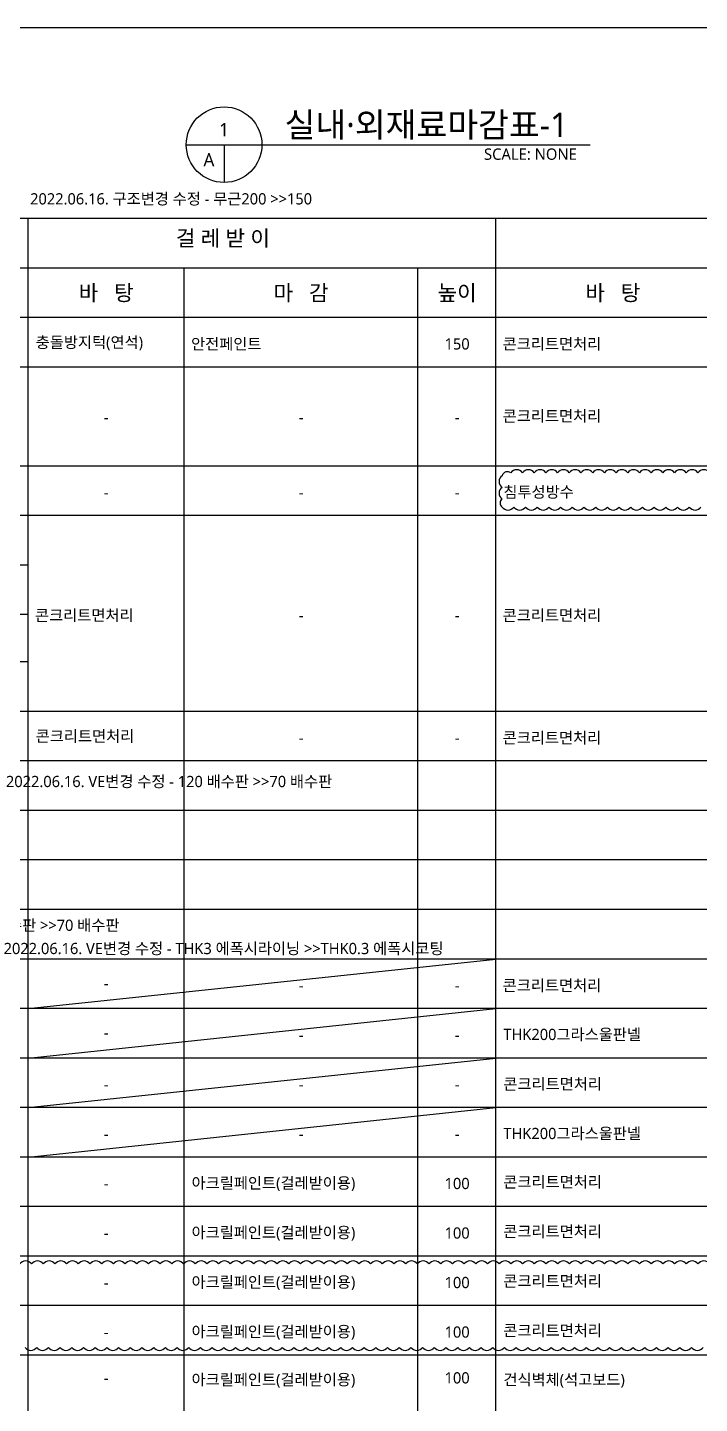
# Model space of a CAD drawing. Header units: millimetres. Extents: x 14892468 to 15300900, y -3565850 to -3401345.
# Drawn here: x 15113502 to 15115226, y -3404876 to -3401345 of the extents above; entities that cross this region are included whole.
import ezdxf
from ezdxf.enums import TextEntityAlignment as Align

# ---------------------------------------------------------------- set-up
doc = ezdxf.new("R2010")
doc.units = ezdxf.units.MM
doc.header["$LTSCALE"] = 100
doc.header["$MEASUREMENT"] = 0
doc.linetypes.add('ACAD_ISO03W100', pattern=[30, 12, -18])
doc.layers.get('Defpoints').update_dxf_attribs({"color": 171, "linetype": 'CONTINUOUS'})
for name, color, linetype in [('2', 7, 'CONTINUOUS'), ('9', 2, 'CONTINUOUS'), ('sol', 254, 'CONTINUOUS'), ('SYM', 7, 'CONTINUOUS'), ('TEXT', 3, 'CONTINUOUS'), ('TEXT-기입', 6, 'CONTINUOUS')]:
    doc.layers.add(name, color=color, linetype=linetype)
doc.layers.add('check', color=30, linetype='CONTINUOUS', plot=False)
doc.layers.add('VE변경사항적용-20220616', color=10, linetype='CONTINUOUS', plot=False)
doc.styles.add('나눔바른고딕', font='NanumBarunGothic.ttf')

msp = doc.modelspace()

# ---------------------------------------------------------------- linework, layer by layer
at = {"layer": '2'}
for p, q in [((15113504, -3406790.5), (15113504, -3401835.2)), ((15114704, -3406790.5), (15114704, -3401835.2)), ((15117440, -3401962.2), (15111904, -3401962.2)), ((15113904, -3406790.5), (15113904, -3401962.2)), ((15114504, -3406790.5), (15114504, -3401962.2)), ((15117760, -3402089.3), (15110795.5, -3402089.3)), ((15117760, -3403735.2), (15110795.5, -3403735.2))]:
    msp.add_line(p, q, dxfattribs=at)
at = {"layer": '9'}
msp.add_line((15117760, -3401835.2), (15110795.5, -3401835.2), dxfattribs=at)
at = {"layer": 'check'}
for points in [[(15115252.3, -3402487.5, 0.520567), (15115222.3, -3402487.5, 0.520567), (15115192.3, -3402487.5, 0.520567), (15115162.3, -3402487.5, 0.520567), (15115132.3, -3402487.5, 0.520567), (15115102.3, -3402487.5, 0.520567), (15115072.3, -3402487.5, 0.520567), (15115042.3, -3402487.5, 0.520567), (15115012.3, -3402487.5, 0.520567), (15114982.3, -3402487.5, 0.520567), (15114952.3, -3402487.5, 0.520567), (15114922.3, -3402487.5, 0.520567), (15114892.3, -3402487.5, 0.520567), (15114862.3, -3402487.5, 0.520567), (15114832.3, -3402487.5, 0.520567), (15114802.3, -3402487.5, 0.520567), (15114772.3, -3402487.5, 0.520567), (15114742.3, -3402487.5, 0.520567), (15114720, -3402495.2, 0.520567), (15114720, -3402525.2, 0.520567), (15114720, -3402555.2, 0.520567), (15114720, -3402575.4, 0.520567), (15114750, -3402575.4, 0.520567), (15114780, -3402575.4, 0.520567), (15114810, -3402575.4, 0.520567), (15114840, -3402575.4, 0.520567), (15114870, -3402575.4, 0.520567), (15114900, -3402575.4, 0.520567), (15114930, -3402575.4, 0.520567), (15114960, -3402575.4, 0.520567), (15114990, -3402575.4, 0.520567), (15115020, -3402575.4, 0.520567), (15115050, -3402575.4, 0.520567), (15115080, -3402575.4, 0.520567), (15115110, -3402575.4, 0.520567), (15115140, -3402575.4, 0.520567), (15115170, -3402575.4, 0.520567), (15115200, -3402575.4, 0.520567), (15115230, -3402575.4, 0.520567)], [(15115252.5, -3404517.6, 0.520567), (15115222.5, -3404517.6, 0.520567), (15115192.5, -3404517.6, 0.520567), (15115162.5, -3404517.6, 0.520567), (15115132.5, -3404517.6, 0.520567), (15115102.5, -3404517.6, 0.520567), (15115072.5, -3404517.6, 0.520567), (15115042.5, -3404517.6, 0.520567), (15115012.5, -3404517.6, 0.520567), (15114982.5, -3404517.6, 0.520567), (15114952.5, -3404517.6, 0.520567), (15114922.5, -3404517.6, 0.520567), (15114892.5, -3404517.6, 0.520567), (15114862.5, -3404517.6, 0.520567), (15114832.5, -3404517.6, 0.520567), (15114802.5, -3404517.6, 0.520567), (15114772.5, -3404517.6, 0.520567), (15114742.5, -3404517.6, 0.520567), (15114712.5, -3404517.6, 0.520567), (15114682.5, -3404517.6, 0.520567), (15114652.5, -3404517.6, 0.520567), (15114622.5, -3404517.6, 0.520567), (15114592.5, -3404517.6, 0.520567), (15114562.5, -3404517.6, 0.520567), (15114532.5, -3404517.6, 0.520567), (15114502.5, -3404517.6, 0.520567), (15114472.5, -3404517.6, 0.520567), (15114442.5, -3404517.6, 0.520567), (15114412.5, -3404517.6, 0.520567), (15114382.5, -3404517.6, 0.520567), (15114352.5, -3404517.6, 0.520567), (15114322.5, -3404517.6, 0.520567), (15114292.5, -3404517.6, 0.520567), (15114262.5, -3404517.6, 0.520567), (15114232.5, -3404517.6, 0.520567), (15114202.5, -3404517.6, 0.520567), (15114172.5, -3404517.6, 0.520567), (15114142.5, -3404517.6, 0.520567), (15114112.5, -3404517.6, 0.520567), (15114082.5, -3404517.6, 0.520567), (15114052.5, -3404517.6, 0.520567), (15114022.5, -3404517.6, 0.520567), (15113992.5, -3404517.6, 0.520567), (15113962.5, -3404517.6, 0.520567), (15113932.5, -3404517.6, 0.520567), (15113902.5, -3404517.6, 0.520567), (15113872.5, -3404517.6, 0.520567), (15113842.5, -3404517.6, 0.520567), (15113812.5, -3404517.6, 0.520567), (15113782.5, -3404517.6, 0.520567), (15113752.5, -3404517.6, 0.520567), (15113722.5, -3404517.6, 0.520567), (15113692.5, -3404517.6, 0.520567), (15113662.5, -3404517.6, 0.520567), (15113632.5, -3404517.6, 0.520567), (15113602.5, -3404517.6, 0.520567), (15113572.5, -3404517.6, 0.520567), (15113542.5, -3404517.6, 0.520567), (15113512.5, -3404517.6, 0.520567), (15113482.5, -3404517.6, 0.520567)], [(15113495.9, -3404731.6, 0.520567), (15113525.9, -3404731.6, 0.520567), (15113555.9, -3404731.6, 0.520567), (15113585.9, -3404731.6, 0.520567), (15113615.9, -3404731.6, 0.520567), (15113645.9, -3404731.6, 0.520567), (15113675.9, -3404731.6, 0.520567), (15113705.9, -3404731.6, 0.520567), (15113735.9, -3404731.6, 0.520567), (15113765.9, -3404731.6, 0.520567), (15113795.9, -3404731.6, 0.520567), (15113825.9, -3404731.6, 0.520567), (15113855.9, -3404731.6, 0.520567), (15113885.9, -3404731.6, 0.520567), (15113915.9, -3404731.6, 0.520567), (15113945.9, -3404731.6, 0.520567), (15113975.9, -3404731.6, 0.520567), (15114005.9, -3404731.6, 0.520567), (15114035.9, -3404731.6, 0.520567), (15114065.9, -3404731.6, 0.520567), (15114095.9, -3404731.6, 0.520567), (15114125.9, -3404731.6, 0.520567), (15114155.9, -3404731.6, 0.520567), (15114185.9, -3404731.6, 0.520567), (15114215.9, -3404731.6, 0.520567), (15114245.9, -3404731.6, 0.520567), (15114275.9, -3404731.6, 0.520567), (15114305.9, -3404731.6, 0.520567), (15114335.9, -3404731.6, 0.520567), (15114365.9, -3404731.6, 0.520567), (15114395.9, -3404731.6, 0.520567), (15114425.9, -3404731.6, 0.520567), (15114455.9, -3404731.6, 0.520567), (15114485.9, -3404731.6, 0.520567), (15114515.9, -3404731.6, 0.520567), (15114545.9, -3404731.6, 0.520567), (15114575.9, -3404731.6, 0.520567), (15114605.9, -3404731.6, 0.520567), (15114635.9, -3404731.6, 0.520567), (15114665.9, -3404731.6, 0.520567), (15114695.9, -3404731.6, 0.520567), (15114725.9, -3404731.6, 0.520567), (15114755.9, -3404731.6, 0.520567), (15114785.9, -3404731.6, 0.520567), (15114815.9, -3404731.6, 0.520567), (15114845.9, -3404731.6, 0.520567), (15114875.9, -3404731.6, 0.520567), (15114905.9, -3404731.6, 0.520567), (15114935.9, -3404731.6, 0.520567), (15114965.9, -3404731.6, 0.520567), (15114995.9, -3404731.6, 0.520567), (15115025.9, -3404731.6, 0.520567), (15115055.9, -3404731.6, 0.520567), (15115085.9, -3404731.6, 0.520567), (15115115.9, -3404731.6, 0.520567), (15115145.9, -3404731.6, 0.520567), (15115175.9, -3404731.6, 0.520567), (15115205.9, -3404731.6, 0.520567), (15115235.9, -3404731.6, 0.520567)]]:
    msp.add_lwpolyline(points, format="xyb", dxfattribs=at)
at = {"layer": 'Defpoints', "ltscale": 0.1}
for p, q in [((14893166, -3401345.2), (15300899.7, -3401345.2)), ((15113504, -3403862.2), (15114704, -3403735.2)), ((15113504, -3403989.3), (15114704, -3403862.2)), ((15113504, -3404116.4), (15114704, -3403989.3)), ((15113504, -3404243.4), (15114704, -3404116.4))]:
    msp.add_line(p, q, dxfattribs=at)
at = {"layer": 'sol', "color": 8}
for p, q in [((15117760, -3402216.3), (15111100, -3402216.3)), ((15117760, -3402470.5), (15111100, -3402470.5)), ((15117440, -3402597.5), (15111100, -3402597.5)), ((15113504, -3402724.6), (15111504, -3402724.6)), ((15113504, -3402851.6), (15111100, -3402851.6)), ((15113504, -3402972.8), (15111504, -3402972.8)), ((15117760, -3403099.9), (15111100, -3403099.9)), ((15117760, -3403227), (15111100, -3403227)), ((15117760, -3403354), (15111100, -3403354)), ((15117760, -3403481.1), (15111100, -3403481.1)), ((15117760, -3403608.1), (15111100, -3403608.1)), ((15117760, -3403862.2), (15111100, -3403862.2)), ((15117760, -3403989.3), (15111100, -3403989.3)), ((15116104, -3404116.4), (15111100, -3404116.4)), ((15117760, -3404243.4), (15111100, -3404243.4)), ((15117760, -3404370.5), (15111504, -3404370.5)), ((15117760, -3404497.5), (15111504, -3404497.5)), ((15117760, -3404624.6), (15111504, -3404624.6)), ((15117760, -3404751.7), (15111100, -3404751.7))]:
    msp.add_line(p, q, dxfattribs=at)
at = {"layer": 'SYM'}
for p, q in [((15113909.5, -3401645.8), (15114945.6, -3401645.8)), ((15114006.5, -3401645.8), (15114006.5, -3401742.7))]:
    msp.add_line(p, q, dxfattribs=at)
msp.add_circle((15114006.5, -3401645.8), 97, dxfattribs=at)

# ---------------------------------------------------------------- texts
at = {"layer": 'TEXT', "style": '나눔바른고딕'}
msp.add_text('실내·외재료마감표-1', height=63.03, dxfattribs=at).set_placement((15114161.8, -3401626.4))
for s, p in [('1', (15114006.5, -3401607)), ('A', (15113967.7, -3401684.5))]:
    msp.add_text(s, height=33.9, dxfattribs=at).set_placement(p, align=Align.MIDDLE)
msp.add_text('SCALE: NONE', height=29.091, dxfattribs=at).set_placement((15114911.7, -3401655.5), align=Align.TOP_RIGHT)
for s, p in [('걸 레 받 이', (15114003.5, -3401885.8)), ('바   탕', (15113704.1, -3402025.9)), ('마   감', (15114204.1, -3402025.9)), ('높이', (15114604.5, -3402025.9)), ('바   탕', (15115004.1, -3402025.9))]:
    msp.add_text(s, height=40, dxfattribs=at).set_placement(p, align=Align.MIDDLE_CENTER)
at = {"layer": 'TEXT-기입', "style": '나눔바른고딕'}
for s, p in [('충돌방지턱(연석)', (15113523.2, -3402167.2)), ('침투성방수', (15114723.2, -3402551.3)), ('콘크리트면처리', (15113523.2, -3403177.8)), ('THK200그라스울판넬', (15114723.2, -3403943.1)), ('콘크리트면처리', (15114723.2, -3404070.2)), ('THK200그라스울판넬', (15114723.2, -3404197.2)), ('아크릴페인트(걸레받이용)', (15113923.2, -3404324.3)), ('콘크리트면처리', (15114723.2, -3404321.5)), ('아크릴페인트(걸레받이용)', (15113923.2, -3404451.3)), ('콘크리트면처리', (15114723.2, -3404448.6)), ('아크릴페인트(걸레받이용)', (15113923.2, -3404578.4)), ('콘크리트면처리', (15114723.2, -3404575.7)), ('아크릴페인트(걸레받이용)', (15113923.2, -3404705.5)), ('콘크리트면처리', (15114723.2, -3404702.7)), ('아크릴페인트(걸레받이용)', (15113923.2, -3404828.7)), ('건식벽체(석고보드)', (15114723.2, -3404828.7))]:
    msp.add_text(s, height=28.8, dxfattribs=at).set_placement(p)
for s, p in [('안전페인트', (15114012.2, -3402156.9)), ('150', (15114604.5, -3402156.9)), ('콘크리트면처리', (15114847.9, -3402156.9)), ('콘크리트면처리', (15114847.9, -3402341.9)), ('-', (15113704.1, -3402344.9)), ('-', (15114204.1, -3402344.9)), ('-', (15114604.5, -3402344.9)), ('-', (15113704.1, -3402538.1)), ('-', (15114204.1, -3402538.1)), ('-', (15114604.5, -3402538.1)), ('콘크리트면처리', (15113647.9, -3402853.3)), ('-', (15114204.1, -3402853.3)), ('-', (15114604.5, -3402853.3)), ('콘크리트면처리', (15114847.9, -3402853.3)), ('-', (15114204.1, -3403167.6)), ('-', (15114604.5, -3403167.6)), ('콘크리트면처리', (15114847.9, -3403167.6)), ('-', (15113704.1, -3403797.2)), ('-', (15114204.1, -3403802.9)), ('-', (15114604.5, -3403802.9)), ('콘크리트면처리', (15114847.9, -3403802.9)), ('-', (15113704.1, -3403924.2)), ('-', (15114204.1, -3403929.9)), ('-', (15114604.5, -3403929.9)), ('-', (15113704.1, -3404057)), ('-', (15114204.1, -3404057)), ('-', (15114604.5, -3404057)), ('-', (15113704.1, -3404184)), ('-', (15114204.1, -3404184)), ('-', (15114604.5, -3404184)), ('100', (15114604.5, -3404311.1)), ('-', (15113704.1, -3404311.1)), ('-', (15113704.1, -3404438.2)), ('100', (15114604.5, -3404438.2)), ('100', (15114604.5, -3404565.2)), ('-', (15113704.1, -3404565.2)), ('-', (15113704.1, -3404692.3)), ('100', (15114604.5, -3404692.3)), ('100', (15114604.5, -3404809.8)), ('-', (15113704.1, -3404809.8))]:
    msp.add_text(s, height=28.8, dxfattribs=at).set_placement(p, align=Align.MIDDLE_CENTER)
at = {"layer": 'VE변경사항적용-20220616', "linetype": 'ACAD_ISO03W100', "style": '나눔바른고딕'}
for s, p in [('2022.06.16. 구조변경 수정 - 무근200 >>150', (15113870.6, -3401784.7)), ('2022.06.16. VE변경 수정 - 120 배수판 >>70 배수판', (15113865.4, -3403279.7)), ('2022.06.16. VE변경 수정 - 120 배수판 >>70 배수판', (15113319.5, -3403648.5)), ('2022.06.16. VE변경 수정 - THK3 에폭시라이닝 >>THK0.3 에폭시코팅', (15114005.2, -3403708.2))]:
    msp.add_text(s, height=28.8, dxfattribs=at).set_placement(p, align=Align.MIDDLE_CENTER)

doc.saveas('drawing.dxf')
